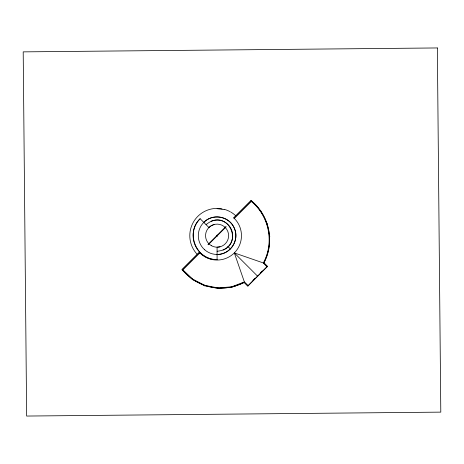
<?xml version="1.0" encoding="UTF-8"?>
<svg xmlns="http://www.w3.org/2000/svg" width="464" height="464" viewBox="0 0 464 464"><rect width="100%" height="100%" fill="white"/><g stroke="black" fill="none" stroke-linecap="round" stroke-linejoin="round"><path stroke-width="0.7" d="M251.656 201.115L234.326 218.422A24.389 24.389 0 0 1 234.326 252.909L244.528 282.39L231.791 287.274L218.132 288.451L218.161 287.97L204.839 285.36L192.757 279.171L182.294 269.329M267.154 266.777L263.366 262.943C274.444 242.713 269.201 215.986 251.308 201.44L250.751 200.877M182.532 270.239L199.839 252.909A24.389 24.389 0 0 0 234.326 252.909L263.813 263.111C275.129 242.057 269.526 215.609 251.105 200.523L233.769 217.86L234.326 218.422M218.132 288.451L204.682 285.812L204.839 285.36M199.839 252.909L199.276 252.346L181.94 269.688L192.485 279.566L192.757 279.171M216.636 236.246L217.529 235.08M214.095 224.524L211.317 225.672L208.928 227.505L200.141 218.718C184.979 232.551 196.585 260.571 217.082 259.631L217.082 247.202L220.069 246.807M217.082 254.458C229.958 254.869 239.755 240.213 234.448 228.474C229.9 216.421 212.611 212.982 203.795 222.378M199.381 252.468L182.166 269.683C197.136 287.924 223.393 293.503 244.279 282.321L247.944 285.986M233.891 217.964L251.099 200.75C269.34 215.719 274.926 241.976 263.738 262.862L267.403 266.527M207.976 244.516L225.933 226.56L226.188 226.815L208.232 244.772M252.897 280.366L254.869 278.388M260.298 272.96L262.276 270.982M247.834 285.87L267.293 266.417M206.051 224.628C228.868 205.946 246.43 248.35 217.082 251.273M260.594 211.34L260.983 211.062M218.161 287.97L231.681 286.804L244.36 281.95L248.194 285.737M266.777 223.422L267.235 223.265M269.387 236.744L269.868 236.715M217.082 208.661L224.071 209.577M268.221 250.264L268.691 250.374M192.485 279.566L204.682 285.812M216.502 235.219L217.668 236.112M233.931 217.918L234.378 218.37M263.923 262.821L267.513 266.417L247.834 286.097L244.238 282.501M227.818 246.396L230.37 248.953M234.326 252.909L257.677 276.254M199.334 252.515L199.787 252.961M231.681 286.804L231.791 287.274M197.299 254.452A27.283 27.283 0 0 1 222.065 208.841M224.147 209.31A27.283 27.283 0 0 1 230.109 211.688M230.724 212.036A27.283 27.283 0 0 1 235.347 215.395M242.469 282.941A48.685 48.685 0 0 1 240.52 283.858M236.495 285.435A48.685 48.685 0 0 1 234.442 286.085M211.108 221.247A15.608 15.608 0 0 1 231.501 229.692A15.608 15.608 0 0 1 223.056 250.084M217.082 259.631A23.966 23.966 0 0 1 200.141 218.718M437.349 47.949L23.2 51.869L26.645 416.051L440.8 412.131L437.349 47.949M204.694 249.794A18.792 18.792 0 0 0 235.515 239.331A18.792 18.792 0 0 0 211.045 217.871A18.792 18.792 0 0 0 204.694 249.794M211.317 245.653A11.536 11.536 0 0 0 228.619 235.666A11.536 11.536 0 0 0 211.317 225.672A11.536 11.536 0 0 0 211.317 245.653"/></g></svg>
